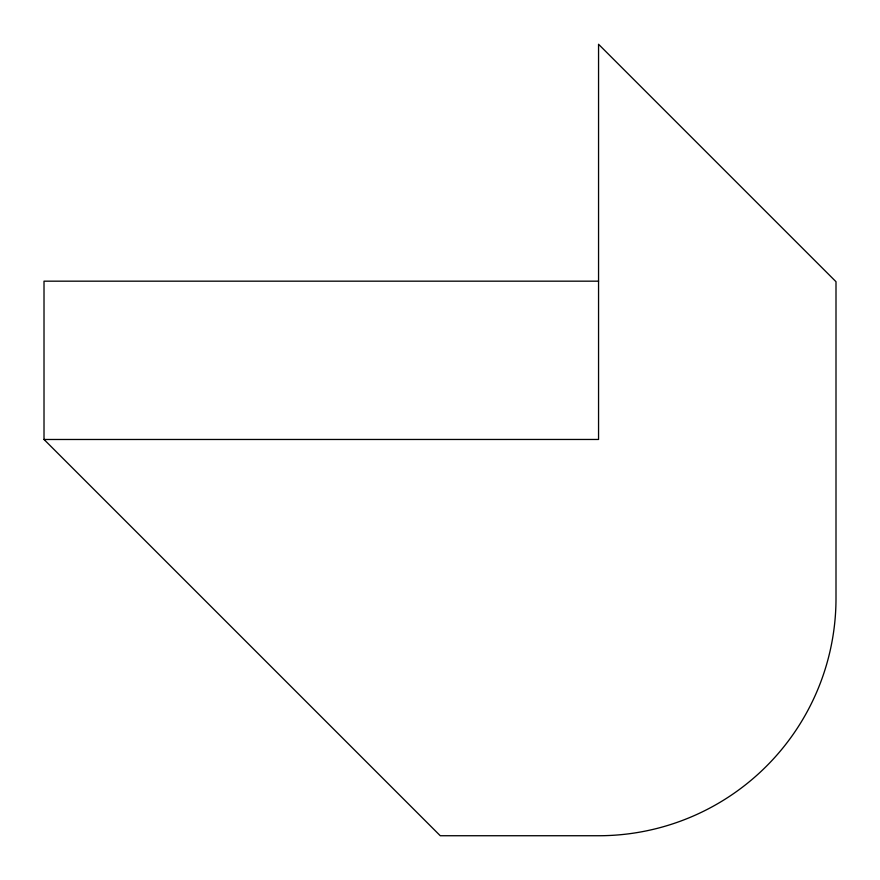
<?xml version="1.0" encoding="UTF-8"?>
<svg xmlns="http://www.w3.org/2000/svg" width="880" height="880" viewBox="0 0 880 880"><rect width="100%" height="100%" fill="white"/><g stroke="black" fill="none" stroke-linecap="round" stroke-linejoin="round"><path stroke-width="1.32" d="M598.554 281.171L598.554 44.264L836 281.699L836 598.301A237.446 237.446 0 0 1 598.554 835.736L440.264 835.736L44.011 439.461L44.011 281.171L598.554 281.171L598.554 439.461L44 439.483"/></g></svg>
